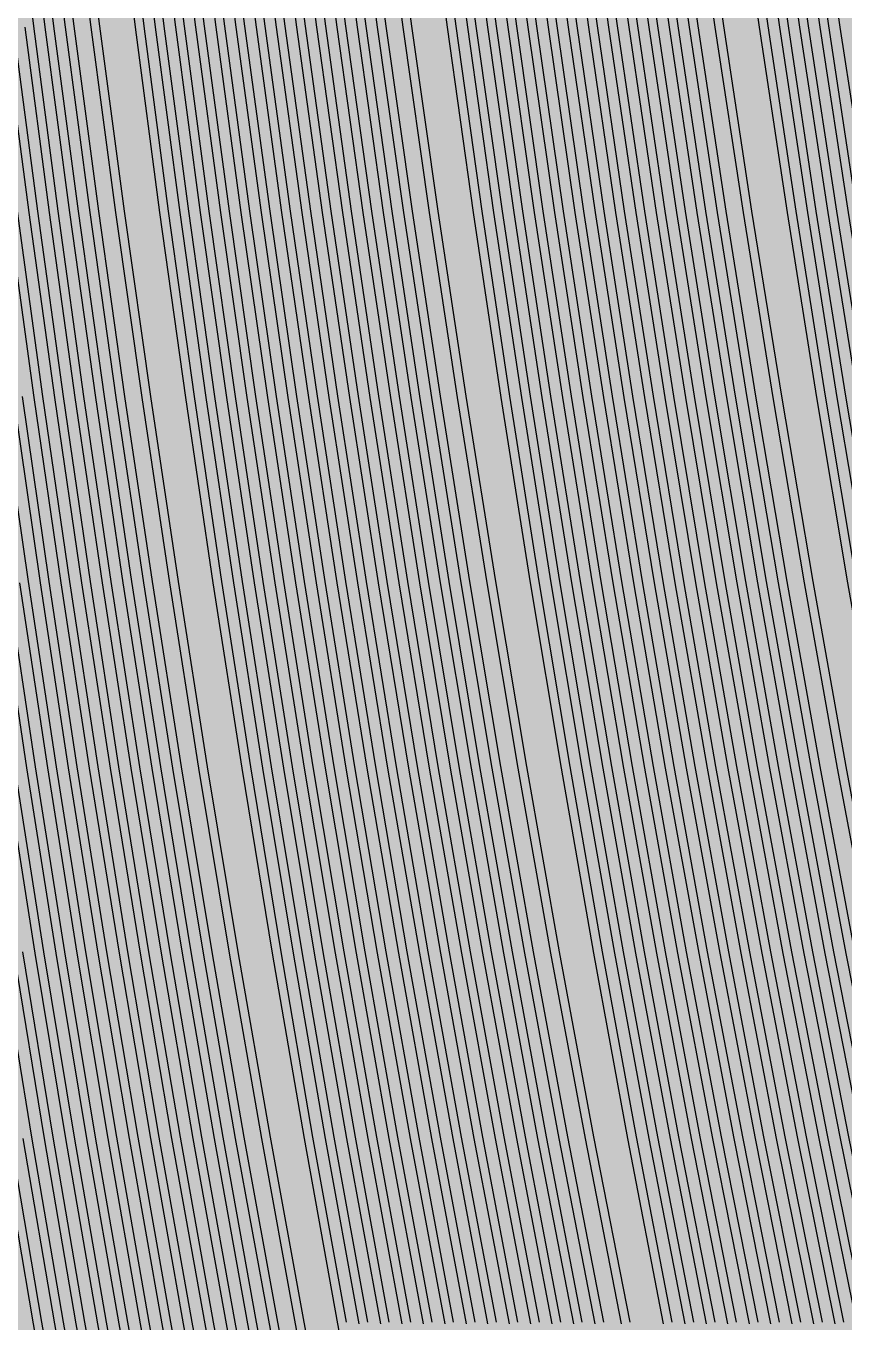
# Model space of a CAD drawing. Header units: metres. Extents: x -7231 to 10969, y -37556 to 1873.
# Drawn here: x 2713.6 to 2908.2, y -975.3 to -667.2 of the extents above; entities that cross this region are included whole.
import ezdxf

# ---------------------------------------------------------------- set-up
doc = ezdxf.new("R2010")
doc.units = ezdxf.units.M
doc.layers.add('Metal1', color=4, linetype='CONTINUOUS')
doc.layers.add('Polyimide', color=7, linetype='CONTINUOUS')

msp = doc.modelspace()

# ---------------------------------------------------------------- hatches: boundary and pattern name
at = {"layer": 'Polyimide'}
msp.add_hatch(color=7, dxfattribs=at).paths.add_polyline_path([(4065.69, -468), (4066.67, -501.99), (4068.51, -535.99), (4071.41, -569.99), (4075.54, -603.99), (4081.04, -637.99), (4088.01, -671.99), (4096.52, -705.98), (4106.62, -739.98), (4118.33, -773.98), (4131.63, -807.98), (4146.49, -841.98), (4162.87, -875.98), (4180.68, -909.97), (4199.83, -943.97), (4220.22, -977.97), (4241.73, -1011.97), (4264.21, -1045.97), (4287.52, -1079.96), (4311.51, -1113.96), (4336.01, -1147.96), (4360.86, -1181.96), (4385.88, -1215.96), (4410.89, -1249.96), (4435.74, -1283.95), (4460.24, -1317.95), (4484.23, -1351.95), (4507.54, -1385.95), (4530.02, -1419.95), (4551.53, -1453.94), (4571.92, -1487.94), (4591.07, -1521.94), (4608.88, -1555.94), (4625.26, -1589.94), (4640.12, -1623.94), (4653.42, -1657.93), (4665.13, -1691.93), (4675.23, -1725.93), (4683.74, -1759.93), (4690.71, -1793.93), (4696.21, -1827.93), (4700.34, -1861.92), (4703.24, -1895.92), (4705.08, -1929.92), (4706.06, -1963.92), (4706.44, -1997.92), (4706.5, -2031.91), (4706.5, -4793.02), (4709.95, -4838.39), (4720.22, -4882.71), (4737.08, -4924.98), (4760.13, -4964.2), (4788.85, -4999.49), (4822.58, -5030.03), (4860.53, -5055.12), (4901.85, -5074.18), (4901.85, -5074.18), (4970.68, -5105.23), (5034.7, -5145.26), (5092.76, -5193.54), (5143.8, -5249.19), (5186.89, -5311.2), (5221.24, -5378.44), (5246.23, -5449.69), (5261.41, -5523.66), (5266.5, -5599), (5261.41, -5674.34), (5246.23, -5748.31), (5221.24, -5819.56), (5186.89, -5886.8), (5143.8, -5948.81), (5092.76, -6004.46), (5034.7, -6052.74), (4970.68, -6092.77), (4901.85, -6123.82), (4860.53, -6142.88), (4822.58, -6167.97), (4788.85, -6198.51), (4760.13, -6233.8), (4737.08, -6273.02), (4720.22, -6315.29), (4709.95, -6359.61), (4706.5, -6404.98), (4706.5, -9221.52), (4709.95, -9266.88), (4720.22, -9311.21), (4737.08, -9353.47), (4760.13, -9392.7), (4788.85, -9427.98), (4822.58, -9458.52), (4860.53, -9483.61), (4901.85, -9502.67), (4970.68, -9533.72), (5034.7, -9573.75), (5092.76, -9622.03), (5143.8, -9677.68), (5186.89, -9739.69), (5221.24, -9806.94), (5246.23, -9878.19), (5261.41, -9952.16), (5266.5, -10027.49), (5261.41, -10102.83), (5246.23, -10176.8), (5221.24, -10248.05), (5186.89, -10315.3), (5143.8, -10377.31), (5092.76, -10432.96), (5034.7, -10481.24), (4970.68, -10521.27), (4901.85, -10552.32), (4860.53, -10571.38), (4822.58, -10596.46), (4788.85, -10627), (4760.13, -10662.29), (4737.08, -10701.52), (4720.22, -10743.78), (4709.95, -10788.1), (4706.5, -10833.47), (4706.5, -13650.01), (4709.95, -13695.38), (4720.22, -13739.7), (4737.08, -13781.96), (4760.13, -13821.19), (4788.85, -13856.48), (4822.58, -13887.02), (4860.53, -13912.11), (4901.85, -13931.17), (4970.68, -13962.22), (5034.7, -14002.25), (5092.76, -14050.53), (5143.8, -14106.18), (5186.89, -14168.19), (5221.24, -14235.43), (5246.23, -14306.68), (5261.41, -14380.65), (5266.5, -14455.99), (5261.41, -14531.33), (5246.23, -14605.29), (5221.24, -14676.55), (5186.89, -14743.79), (5143.8, -14805.8), (5092.76, -14861.45), (5034.7, -14909.73), (4970.68, -14949.76), (4901.85, -14980.81), (4860.53, -14999.87), (4822.58, -15024.96), (4788.85, -15055.5), (4760.13, -15090.79), (4737.08, -15130.01), (4720.22, -15172.27), (4709.95, -15216.6), (4706.5, -15261.97), (4706.5, -15455.99), (4720.95, -15750.04), (4764.14, -16041.26), (4835.68, -16326.84), (4934.86, -16604.04), (5060.74, -16870.18), (5212.09, -17122.7), (5387.47, -17359.17), (5585.18, -17577.31), (5803.32, -17775.02), (6039.79, -17950.4), (6292.31, -18101.75), (6558.45, -18227.63), (6835.65, -18326.81), (7121.23, -18398.34), (7412.45, -18441.54), (7706.5, -18455.99), (9969.01, -18455.99), (10047.42, -18459.84), (10125.08, -18471.36), (10201.23, -18490.44), (10275.15, -18516.89), (10346.12, -18550.45), (10413.46, -18590.81), (10476.52, -18637.58), (10534.69, -18690.3), (10587.41, -18748.47), (10634.18, -18811.53), (10674.54, -18878.87), (10708.11, -18949.84), (10734.56, -19023.76), (10753.63, -19099.92), (10765.15, -19177.58), (10769.01, -19255.99), (10769.01, -20895.8), (10730.24, -20951.41), (10694.6, -21009.08), (10662.21, -21068.63), (10633.17, -21129.89), (10607.55, -21192.66), (10585.45, -21256.74), (10566.93, -21321.96), (10552.05, -21388.09), (10540.84, -21454.95), (10533.35, -21522.33), (10529.6, -21590.02), (10529.6, -21657.81), (10533.35, -21725.5), (10540.84, -21792.87), (10552.05, -21859.73), (10566.93, -21925.87), (10585.45, -21991.08), (10607.55, -22055.17), (10633.17, -22117.94), (10662.21, -22179.19), (10694.6, -22238.74), (10730.24, -22296.41), (10769.01, -22352.03), (10769.01, -32454.24), (10728.74, -32510.49), (10691.72, -32568.92), (10658.05, -32629.35), (10627.85, -32691.58), (10601.2, -32755.42), (10578.21, -32820.67), (10558.93, -32887.1), (10543.44, -32954.52), (10531.77, -33022.71), (10523.97, -33091.44), (10520.07, -33160.51), (10520.07, -33229.69), (10523.97, -33298.75), (10531.77, -33367.49), (10543.44, -33435.67), (10558.93, -33503.09), (10578.21, -33569.53), (10601.2, -33634.77), (10627.85, -33698.61), (10658.05, -33760.85), (10691.72, -33821.28), (10728.74, -33879.71), (10769.01, -33935.96), (10769.01, -36556), (10765.15, -36634.41), (10753.63, -36712.07), (10734.56, -36788.23), (10708.11, -36862.15), (10674.54, -36933.12), (10634.18, -37000.46), (10587.41, -37063.51), (10534.69, -37121.69), (10476.52, -37174.41), (10413.46, -37221.18), (10346.12, -37261.54), (10275.15, -37295.1), (10201.23, -37321.55), (10125.08, -37340.63), (10047.42, -37352.15), (9969.01, -37356), (-6231.01, -37356), (-6309.42, -37352.15), (-6387.08, -37340.63), (-6463.23, -37321.55), (-6537.15, -37295.1), (-6608.12, -37261.54), (-6675.46, -37221.18), (-6738.52, -37174.41), (-6796.69, -37121.69), (-6849.41, -37063.51), (-6896.18, -37000.46), (-6936.54, -36933.12), (-6970.11, -36862.15), (-6996.56, -36788.23), (-7015.63, -36712.07), (-7027.15, -36634.41), (-7031.01, -36556), (-7031.01, -33936), (-6990.74, -33879.75), (-6953.7, -33821.31), (-6920.03, -33760.88), (-6889.82, -33698.64), (-6863.18, -33634.8), (-6840.18, -33569.55), (-6820.9, -33503.11), (-6805.4, -33435.69), (-6793.74, -33367.49), (-6785.94, -33298.75), (-6782.03, -33229.68), (-6782.03, -33160.5), (-6785.94, -33091.43), (-6793.74, -33022.69), (-6805.4, -32954.5), (-6820.9, -32887.07), (-6840.18, -32820.63), (-6863.18, -32755.39), (-6889.82, -32691.54), (-6920.03, -32629.3), (-6953.7, -32568.87), (-6990.74, -32510.43), (-7031.01, -32454.18), (-7031.01, -22364.83), (-6990.74, -22308.58), (-6953.7, -22250.14), (-6920.03, -22189.71), (-6889.82, -22127.47), (-6863.18, -22063.62), (-6840.18, -21998.38), (-6820.9, -21931.94), (-6805.4, -21864.51), (-6793.74, -21796.32), (-6785.94, -21727.58), (-6782.03, -21658.51), (-6782.03, -21589.33), (-6785.94, -21520.26), (-6793.74, -21451.52), (-6805.4, -21383.32), (-6820.9, -21315.9), (-6840.18, -21249.46), (-6863.18, -21184.21), (-6889.82, -21120.37), (-6920.03, -21058.13), (-6953.7, -20997.7), (-6990.74, -20939.26), (-7031.01, -20883.01), (-7031.01, -19255.99), (-7027.15, -19177.58), (-7015.63, -19099.92), (-6996.56, -19023.76), (-6970.11, -18949.84), (-6936.54, -18878.87), (-6896.18, -18811.53), (-6849.41, -18748.47), (-6796.69, -18690.3), (-6738.52, -18637.58), (-6675.46, -18590.81), (-6608.12, -18550.45), (-6537.15, -18516.89), (-6463.23, -18490.44), (-6387.08, -18471.36), (-6309.42, -18459.84), (-6231.01, -18455.99), (-3968.5, -18455.99), (-3674.45, -18441.54), (-3383.23, -18398.34), (-3097.65, -18326.81), (-2820.45, -18227.63), (-2554.31, -18101.75), (-2301.79, -17950.4), (-2065.32, -17775.02), (-1847.18, -17577.31), (-1649.47, -17359.17), (-1474.09, -17122.7), (-1322.74, -16870.18), (-1196.86, -16604.04), (-1097.68, -16326.84), (-1026.14, -16041.26), (-982.95, -15750.04), (-968.5, -15455.99), (-968.5, -15261.97), (-971.95, -15216.6), (-982.22, -15172.27), (-999.08, -15130.01), (-1022.13, -15090.79), (-1050.85, -15055.5), (-1084.58, -15024.96), (-1122.53, -14999.87), (-1163.85, -14980.81), (-1232.68, -14949.76), (-1296.7, -14909.73), (-1354.76, -14861.45), (-1405.8, -14805.8), (-1448.89, -14743.79), (-1483.24, -14676.55), (-1508.23, -14605.29), (-1523.41, -14531.33), (-1528.5, -14455.99), (-1523.41, -14380.65), (-1508.23, -14306.68), (-1483.24, -14235.43), (-1448.89, -14168.19), (-1405.8, -14106.18), (-1354.76, -14050.53), (-1296.7, -14002.25), (-1232.68, -13962.22), (-1163.85, -13931.17), (-1122.53, -13912.11), (-1084.58, -13887.02), (-1050.85, -13856.48), (-1022.13, -13821.19), (-999.08, -13781.96), (-982.22, -13739.7), (-971.95, -13695.38), (-968.5, -13650.01), (-968.5, -12309.64), (-971.95, -12264.27), (-982.22, -12219.94), (-999.08, -12177.68), (-1022.13, -12138.46), (-1050.85, -12103.17), (-1084.58, -12072.63), (-1122.53, -12047.54), (-1163.85, -12028.48), (-1232.68, -11997.43), (-1296.7, -11957.4), (-1354.76, -11909.12), (-1405.8, -11853.47), (-1448.89, -11791.46), (-1483.24, -11724.22), (-1508.23, -11652.96), (-1523.41, -11579), (-1528.5, -11503.66), (-1523.41, -11428.32), (-1508.23, -11354.35), (-1483.24, -11283.1), (-1448.89, -11215.86), (-1405.8, -11153.85), (-1354.76, -11098.2), (-1296.7, -11049.92), (-1232.68, -11009.89), (-1163.85, -10978.84), (-1122.53, -10959.78), (-1084.58, -10934.69), (-1050.85, -10904.15), (-1022.13, -10868.86), (-999.08, -10829.63), (-982.22, -10787.37), (-971.95, -10743.05), (-968.5, -10697.68), (-968.5, -9357.31), (-971.95, -9311.94), (-982.22, -9267.62), (-999.08, -9225.35), (-1022.13, -9186.13), (-1050.85, -9150.84), (-1084.58, -9120.3), (-1122.53, -9095.21), (-1163.85, -9076.15), (-1163.85, -9076.15), (-1232.68, -9045.1), (-1296.7, -9005.07), (-1354.76, -8956.79), (-1405.8, -8901.14), (-1448.89, -8839.13), (-1483.24, -8771.89), (-1508.23, -8700.64), (-1523.41, -8626.67), (-1528.5, -8551.33), (-1523.41, -8475.99), (-1508.23, -8402.02), (-1483.24, -8330.77), (-1448.89, -8263.53), (-1405.8, -8201.52), (-1354.76, -8145.87), (-1296.7, -8097.59), (-1232.68, -8057.56), (-1163.85, -8026.51), (-1163.85, -8026.51), (-1122.53, -8007.45), (-1084.58, -7982.36), (-1050.85, -7951.82), (-1022.13, -7916.53), (-999.08, -7877.31), (-982.22, -7835.04), (-971.95, -7790.72), (-968.5, -7745.35), (-968.5, -6404.98), (-971.95, -6359.61), (-982.22, -6315.29), (-999.08, -6273.02), (-1022.13, -6233.8), (-1050.85, -6198.51), (-1084.58, -6167.97), (-1122.53, -6142.88), (-1163.85, -6123.82), (-1163.85, -6123.82), (-1232.68, -6092.77), (-1296.7, -6052.74), (-1354.76, -6004.46), (-1405.8, -5948.81), (-1448.89, -5886.8), (-1483.24, -5819.56), (-1508.23, -5748.31), (-1523.41, -5674.34), (-1528.5, -5599), (-1523.41, -5523.66), (-1508.23, -5449.69), (-1483.24, -5378.44), (-1448.89, -5311.2), (-1405.8, -5249.19), (-1354.76, -5193.54), (-1296.7, -5145.26), (-1232.68, -5105.23), (-1163.85, -5074.18), (-1163.85, -5074.18), (-1122.53, -5055.12), (-1084.58, -5030.03), (-1050.85, -4999.49), (-1022.13, -4964.2), (-999.08, -4924.98), (-982.22, -4882.71), (-971.95, -4838.39), (-968.5, -4793.02), (-968.5, -2031.91), (-968.44, -1997.92), (-968.06, -1963.92), (-967.05, -1929.92), (-965.18, -1895.92), (-962.22, -1861.92), (-958.01, -1827.93), (-952.41, -1793.93), (-945.31, -1759.93), (-936.64, -1725.93), (-926.35, -1691.93), (-914.43, -1657.93), (-900.88, -1623.94), (-885.74, -1589.94), (-869.05, -1555.94), (-850.91, -1521.94), (-831.4, -1487.94), (-810.63, -1453.94), (-788.72, -1419.95), (-765.82, -1385.95), (-742.07, -1351.95), (-717.63, -1317.95), (-692.67, -1283.95), (-667.36, -1249.96), (-641.88, -1215.96), (-616.39, -1181.96), (-591.08, -1147.96), (-566.12, -1113.96), (-541.68, -1079.96), (-517.93, -1045.97), (-495.03, -1011.97), (-473.12, -977.97), (-452.35, -943.97), (-432.84, -909.97), (-414.7, -875.98), (-398.01, -841.98), (-382.87, -807.98), (-369.32, -773.98), (-357.4, -739.98), (-347.11, -705.98), (-338.44, -671.99), (-331.34, -637.99), (-325.74, -603.99), (-321.53, -569.99), (-318.57, -535.99), (-316.7, -501.99), (-315.69, -468), (-315.31, -434), (-315.25, -400), (-315.25, 401), (-315.25, 451), (-315.25, 1644), (-270.25, 1644), (-270.03, 1637.13), (-269.35, 1630.29), (-268.23, 1623.52), (-266.67, 1616.82), (-264.68, 1610.25), (-262.26, 1603.82), (-259.42, 1597.56), (-256.18, 1591.5), (-252.55, 1585.67), (-248.55, 1580.08), (-244.19, 1574.77), (-239.5, 1569.75), (-234.48, 1565.06), (-229.17, 1560.7), (-223.58, 1556.7), (-217.75, 1553.07), (-211.69, 1549.83), (-205.43, 1546.99), (-199, 1544.57), (-192.43, 1542.58), (-185.73, 1541.02), (-178.96, 1539.9), (-172.12, 1539.22), (-165.25, 1539), (-158.38, 1539.22), (-151.54, 1539.9), (-144.77, 1541.02), (-138.07, 1542.58), (-131.5, 1544.57), (-125.07, 1546.99), (-118.81, 1549.83), (-112.75, 1553.07), (-106.92, 1556.7), (-101.33, 1560.7), (-96.02, 1565.06), (-91, 1569.75), (-86.31, 1574.77), (-81.95, 1580.08), (-77.95, 1585.67), (-74.32, 1591.5), (-71.08, 1597.56), (-68.24, 1603.82), (-65.82, 1610.25), (-63.83, 1616.82), (-62.27, 1623.52), (-61.15, 1630.29), (-60.47, 1637.13), (-60.25, 1644), (1853, 1644), (1853, 1573), (3815.25, 1573), (3815.46, 1579.54), (3816.11, 1586.05), (3817.17, 1592.51), (3818.66, 1598.88), (3820.56, 1605.14), (3822.86, 1611.27), (3825.56, 1617.23), (3828.65, 1623), (3832.1, 1628.56), (3835.91, 1633.88), (3840.07, 1638.93), (3844.54, 1643.71), (3849.32, 1648.18), (3854.37, 1652.34), (3859.69, 1656.15), (3865.25, 1659.6), (3871.02, 1662.69), (3876.98, 1665.39), (3883.11, 1667.69), (3889.37, 1669.59), (3895.74, 1671.08), (3902.2, 1672.14), (3908.71, 1672.79), (3915.25, 1673), (3921.79, 1672.79), (3928.3, 1672.14), (3934.76, 1671.08), (3941.13, 1669.59), (3947.39, 1667.69), (3953.52, 1665.39), (3959.48, 1662.69), (3965.25, 1659.6), (3970.81, 1656.15), (3976.13, 1652.34), (3981.18, 1648.18), (3985.96, 1643.71), (3990.43, 1638.93), (3994.59, 1633.88), (3998.4, 1628.56), (4001.85, 1623), (4004.94, 1617.23), (4007.64, 1611.27), (4009.94, 1605.14), (4011.84, 1598.88), (4013.33, 1592.51), (4014.39, 1586.05), (4015.04, 1579.54), (4015.25, 1573), (4065.25, 1573), (4065.25, 451), (4065.25, 401), (4065.25, -400), (4065.31, -434), (4065.69, -468)])

# ---------------------------------------------------------------- linework, layer by layer
at = {"layer": 'Metal1'}
for points in [[(2808.22, -975.64), (2800.07, -931.62), (2792.29, -887.59), (2784.88, -843.56), (2777.84, -799.54), (2771.16, -755.51), (2764.84, -711.48), (2758.88, -667.45), (2753.28, -623.43), (2748.02, -579.4), (2743.12, -535.37), (2738.56, -491.35), (2734.35, -447.32), (2730.49, -403.29), (2726.96, -359.27), (2723.78, -315.24), (2720.93, -271.21), (2718.42, -227.19), (2716.25, -183.16), (2714.42, -139.13), (2712.92, -95.11)], [(2714.92, -95.05), (2716.42, -139.06), (2718.25, -183.07), (2720.42, -227.08), (2722.93, -271.09), (2725.77, -315.1), (2728.95, -359.11), (2732.48, -403.13), (2736.34, -447.14), (2740.55, -491.15), (2745.11, -535.16), (2750.01, -579.17), (2755.26, -623.18), (2760.86, -667.19), (2766.82, -711.2), (2773.14, -755.22), (2779.82, -799.23), (2786.86, -843.24), (2794.26, -887.25), (2802.04, -931.26), (2810.19, -975.27)], [(2813.33, -975.64), (2805.12, -931.62), (2797.3, -887.59), (2789.84, -843.56), (2782.76, -799.54), (2776.04, -755.51), (2769.68, -711.48), (2763.68, -667.45), (2758.04, -623.43), (2752.75, -579.4), (2747.82, -535.37), (2743.24, -491.35), (2739, -447.32), (2735.11, -403.29), (2731.56, -359.27), (2728.36, -315.24), (2725.5, -271.21), (2722.97, -227.19), (2720.79, -183.16), (2718.94, -139.13), (2717.43, -95.11)], [(2719.43, -95.05), (2720.94, -139.06), (2722.79, -183.07), (2724.97, -227.08), (2727.49, -271.09), (2730.35, -315.1), (2733.56, -359.11), (2737.1, -403.13), (2740.99, -447.14), (2745.23, -491.15), (2749.81, -535.16), (2754.74, -579.17), (2760.02, -623.18), (2765.66, -667.19), (2771.66, -711.2), (2778.01, -755.22), (2784.73, -799.23), (2791.81, -843.24), (2799.27, -887.25), (2807.09, -931.26), (2815.29, -975.27)], [(2818.43, -975.65), (2810.17, -931.62), (2802.3, -887.59), (2794.8, -843.56), (2787.67, -799.54), (2780.91, -755.51), (2774.51, -711.48), (2768.48, -667.46), (2762.8, -623.43), (2757.49, -579.4), (2752.52, -535.37), (2747.91, -491.35), (2743.65, -447.32), (2739.73, -403.29), (2736.17, -359.27), (2732.94, -315.24), (2730.06, -271.21), (2727.52, -227.19), (2725.33, -183.16), (2723.47, -139.13), (2721.95, -95.11)], [(2723.95, -95.05), (2725.47, -139.06), (2727.32, -183.07), (2729.52, -227.08), (2732.06, -271.09), (2734.94, -315.1), (2738.16, -359.11), (2741.73, -403.12), (2745.64, -447.14), (2749.9, -491.15), (2754.51, -535.16), (2759.47, -579.17), (2764.79, -623.18), (2770.46, -667.19), (2776.49, -711.2), (2782.89, -755.21), (2789.65, -799.23), (2796.77, -843.24), (2804.27, -887.25), (2812.14, -931.26), (2820.39, -975.27)], [(2823.53, -975.65), (2815.23, -931.62), (2807.3, -887.59), (2799.76, -843.57), (2792.59, -799.54), (2785.78, -755.51), (2779.35, -711.48), (2773.28, -667.46), (2767.57, -623.43), (2762.22, -579.4), (2757.22, -535.38), (2752.58, -491.35), (2748.3, -447.32), (2744.36, -403.29), (2740.77, -359.27), (2737.53, -315.24), (2734.63, -271.21), (2732.07, -227.19), (2729.86, -183.16), (2727.99, -139.13), (2726.47, -95.11)], [(2728.47, -95.05), (2729.99, -139.06), (2731.86, -183.07), (2734.07, -227.08), (2736.62, -271.09), (2739.52, -315.1), (2742.76, -359.11), (2746.35, -403.12), (2750.29, -447.14), (2754.57, -491.15), (2759.21, -535.16), (2764.2, -579.17), (2769.55, -623.18), (2775.26, -667.19), (2781.33, -711.2), (2787.76, -755.21), (2794.56, -799.22), (2801.73, -843.24), (2809.27, -887.25), (2817.19, -931.26), (2825.49, -975.27)], [(2828.63, -975.65), (2820.28, -931.62), (2812.31, -887.59), (2804.72, -843.57), (2797.5, -799.54), (2790.66, -755.51), (2784.18, -711.48), (2778.08, -667.46), (2772.33, -623.43), (2766.95, -579.4), (2761.93, -535.38), (2757.26, -491.35), (2752.94, -447.32), (2748.98, -403.3), (2745.37, -359.27), (2742.11, -315.24), (2739.19, -271.21), (2736.62, -227.19), (2734.4, -183.16), (2732.52, -139.13), (2730.98, -95.11)], [(2732.98, -95.05), (2734.52, -139.06), (2736.4, -183.07), (2738.62, -227.08), (2741.19, -271.09), (2744.1, -315.1), (2747.36, -359.11), (2750.97, -403.12), (2754.93, -447.14), (2759.25, -491.15), (2763.91, -535.16), (2768.94, -579.17), (2774.32, -623.18), (2780.06, -667.19), (2786.16, -711.2), (2792.63, -755.21), (2799.48, -799.22), (2806.69, -843.23), (2814.28, -887.25), (2822.24, -931.26), (2830.59, -975.27)], [(2833.73, -975.65), (2825.33, -931.62), (2817.31, -887.59), (2809.67, -843.57), (2802.42, -799.54), (2795.53, -755.51), (2789.02, -711.49), (2782.87, -667.46), (2777.1, -623.43), (2771.68, -579.4), (2766.63, -535.38), (2761.93, -491.35), (2757.59, -447.32), (2753.61, -403.3), (2749.97, -359.27), (2746.69, -315.24), (2743.76, -271.21), (2741.17, -227.19), (2738.94, -183.16), (2737.05, -139.13), (2735.5, -95.11)], [(2737.5, -95.05), (2739.04, -139.06), (2740.94, -183.07), (2743.17, -227.08), (2745.76, -271.09), (2748.69, -315.1), (2751.97, -359.11), (2755.6, -403.12), (2759.58, -447.13), (2763.92, -491.15), (2768.61, -535.16), (2773.67, -579.17), (2779.08, -623.18), (2784.86, -667.19), (2791, -711.2), (2797.51, -755.21), (2804.39, -799.22), (2811.65, -843.23), (2819.28, -887.24), (2827.29, -931.25), (2835.7, -975.27)], [(2838.83, -975.65), (2830.38, -931.62), (2822.31, -887.6), (2814.63, -843.57), (2807.33, -799.54), (2800.4, -755.51), (2793.85, -711.49), (2787.67, -667.46), (2781.86, -623.43), (2776.41, -579.4), (2771.33, -535.38), (2766.6, -491.35), (2762.24, -447.32), (2758.23, -403.3), (2754.58, -359.27), (2751.27, -315.24), (2748.32, -271.22), (2745.73, -227.19), (2743.47, -183.16), (2741.57, -139.13), (2740.02, -95.11)], [(2742.01, -95.04), (2743.57, -139.06), (2745.47, -183.07), (2747.72, -227.08), (2750.32, -271.09), (2753.27, -315.1), (2756.57, -359.11), (2760.22, -403.12), (2764.23, -447.13), (2768.59, -491.15), (2773.32, -535.16), (2778.4, -579.17), (2783.84, -623.18), (2789.65, -667.19), (2795.83, -711.2), (2802.38, -755.21), (2809.3, -799.22), (2816.6, -843.23), (2824.28, -887.24), (2832.35, -931.25), (2840.8, -975.26)], [(2843.94, -975.65), (2835.43, -931.62), (2827.32, -887.6), (2819.59, -843.57), (2812.25, -799.54), (2805.28, -755.51), (2798.69, -711.49), (2792.47, -667.46), (2786.62, -623.43), (2781.15, -579.41), (2776.03, -535.38), (2771.28, -491.35), (2766.89, -447.32), (2762.85, -403.3), (2759.18, -359.27), (2755.86, -315.24), (2752.89, -271.22), (2750.28, -227.19), (2748.01, -183.16), (2746.1, -139.13), (2744.53, -95.11)], [(2746.53, -95.04), (2748.1, -139.06), (2750.01, -183.07), (2752.27, -227.08), (2754.89, -271.09), (2757.85, -315.1), (2761.17, -359.11), (2764.85, -403.12), (2768.88, -447.13), (2773.27, -491.14), (2778.02, -535.16), (2783.13, -579.17), (2788.61, -623.18), (2794.45, -667.19), (2800.67, -711.2), (2807.26, -755.21), (2814.22, -799.22), (2821.56, -843.23), (2829.29, -887.24), (2837.4, -931.25), (2845.9, -975.26)], [(2849.04, -975.65), (2840.48, -931.62), (2832.32, -887.6), (2824.55, -843.57), (2817.16, -799.54), (2810.15, -755.52), (2803.52, -711.49), (2797.27, -667.46), (2791.39, -623.43), (2785.88, -579.41), (2780.73, -535.38), (2775.95, -491.35), (2771.54, -447.32), (2767.48, -403.3), (2763.78, -359.27), (2760.44, -315.24), (2757.46, -271.22), (2754.83, -227.19), (2752.55, -183.16), (2750.62, -139.14), (2749.05, -95.11)], [(2751.05, -95.04), (2752.62, -139.06), (2754.55, -183.07), (2756.82, -227.08), (2759.45, -271.09), (2762.44, -315.1), (2765.78, -359.11), (2769.47, -403.12), (2773.53, -447.13), (2777.94, -491.14), (2782.72, -535.15), (2787.86, -579.17), (2793.37, -623.18), (2799.25, -667.19), (2805.5, -711.2), (2812.13, -755.21), (2819.13, -799.22), (2826.52, -843.23), (2834.29, -887.24), (2842.45, -931.25), (2851, -975.26)], [(2855.28, -975.65), (2846.7, -931.63), (2838.52, -887.6), (2830.73, -843.57), (2823.33, -799.54), (2816.3, -755.52), (2809.66, -711.49), (2803.39, -667.46), (2797.49, -623.43), (2791.97, -579.41), (2786.81, -535.38), (2782.02, -491.35), (2777.59, -447.32), (2773.53, -403.3), (2769.82, -359.27), (2766.47, -315.24), (2763.48, -271.22), (2760.85, -227.19), (2758.56, -183.16), (2756.63, -139.14), (2755.05, -95.11)], [(2757.05, -95.04), (2758.63, -139.06), (2760.56, -183.07), (2762.84, -227.08), (2765.48, -271.09), (2768.47, -315.1), (2771.82, -359.11), (2775.52, -403.12), (2779.59, -447.13), (2784.01, -491.14), (2788.8, -535.15), (2793.96, -579.17), (2799.48, -623.18), (2805.37, -667.19), (2811.64, -711.2), (2818.28, -755.21), (2825.3, -799.22), (2832.7, -843.23), (2840.49, -887.24), (2848.67, -931.25), (2857.24, -975.26)], [(2865.31, -975.65), (2856.82, -931.62), (2848.72, -887.6), (2841, -843.57), (2833.66, -799.54), (2826.7, -755.51), (2820.12, -711.49), (2813.91, -667.46), (2808.07, -623.43), (2802.6, -579.41), (2797.49, -535.38), (2792.74, -491.35), (2788.36, -447.32), (2784.33, -403.3), (2780.66, -359.27), (2777.34, -315.24), (2774.38, -271.22), (2771.77, -227.19), (2769.5, -183.16), (2767.59, -139.13), (2766.03, -95.11)], [(2768.03, -95.04), (2769.59, -139.06), (2771.5, -183.07), (2773.76, -227.08), (2776.37, -271.09), (2779.34, -315.1), (2782.65, -359.11), (2786.32, -403.12), (2790.35, -447.13), (2794.73, -491.14), (2799.48, -535.16), (2804.58, -579.17), (2810.06, -623.18), (2815.89, -667.19), (2822.1, -711.2), (2828.68, -755.21), (2835.64, -799.22), (2842.97, -843.23), (2850.69, -887.24), (2858.79, -931.25), (2867.28, -975.26)], [(2870.42, -975.65), (2861.87, -931.62), (2853.72, -887.6), (2845.96, -843.57), (2838.58, -799.54), (2831.58, -755.51), (2824.96, -711.49), (2818.71, -667.46), (2812.84, -623.43), (2807.33, -579.41), (2802.19, -535.38), (2797.42, -491.35), (2793.01, -447.32), (2788.95, -403.3), (2785.26, -359.27), (2781.92, -315.24), (2778.94, -271.22), (2776.32, -227.19), (2774.04, -183.16), (2772.12, -139.14), (2770.54, -95.11)], [(2772.54, -95.04), (2774.12, -139.06), (2776.04, -183.07), (2778.31, -227.08), (2780.94, -271.09), (2783.92, -315.1), (2787.25, -359.11), (2790.95, -403.12), (2795, -447.13), (2799.41, -491.14), (2804.18, -535.15), (2809.32, -579.17), (2814.82, -623.18), (2820.69, -667.19), (2826.94, -711.2), (2833.55, -755.21), (2840.55, -799.22), (2847.93, -843.23), (2855.69, -887.24), (2863.84, -931.25), (2872.38, -975.26)], [(2875.52, -975.65), (2866.92, -931.63), (2858.72, -887.6), (2850.92, -843.57), (2843.49, -799.54), (2836.45, -755.52), (2829.79, -711.49), (2823.51, -667.46), (2817.6, -623.43), (2812.06, -579.41), (2806.89, -535.38), (2802.09, -491.35), (2797.65, -447.32), (2793.58, -403.3), (2789.86, -359.27), (2786.51, -315.24), (2783.51, -271.22), (2780.87, -227.19), (2778.58, -183.16), (2776.64, -139.14), (2775.06, -95.11)], [(2777.06, -95.04), (2778.64, -139.06), (2780.58, -183.07), (2782.86, -227.08), (2785.5, -271.09), (2788.5, -315.1), (2791.86, -359.11), (2795.57, -403.12), (2799.64, -447.13), (2804.08, -491.14), (2808.88, -535.15), (2814.05, -579.17), (2819.58, -623.18), (2825.49, -667.19), (2831.77, -711.2), (2838.43, -755.21), (2845.47, -799.22), (2852.89, -843.23), (2860.69, -887.24), (2868.89, -931.25), (2877.48, -975.26)], [(2880.62, -975.65), (2871.98, -931.63), (2863.73, -887.6), (2855.87, -843.57), (2848.41, -799.54), (2841.33, -755.52), (2834.63, -711.49), (2828.31, -667.46), (2822.36, -623.43), (2816.79, -579.41), (2811.6, -535.38), (2806.77, -491.35), (2802.3, -447.33), (2798.2, -403.3), (2794.47, -359.27), (2791.09, -315.24), (2788.07, -271.22), (2785.42, -227.19), (2783.11, -183.16), (2781.17, -139.14), (2779.58, -95.11)], [(2781.58, -95.04), (2783.17, -139.06), (2785.11, -183.07), (2787.41, -227.08), (2790.07, -271.09), (2793.09, -315.1), (2796.46, -359.11), (2800.19, -403.12), (2804.29, -447.13), (2808.75, -491.14), (2813.58, -535.15), (2818.78, -579.16), (2824.35, -623.18), (2830.29, -667.19), (2836.61, -711.2), (2843.3, -755.21), (2850.38, -799.22), (2857.84, -843.23), (2865.7, -887.24), (2873.94, -931.25), (2882.58, -975.26)], [(2885.72, -975.66), (2877.03, -931.63), (2868.73, -887.6), (2860.83, -843.57), (2853.32, -799.55), (2846.2, -755.52), (2839.46, -711.49), (2833.11, -667.46), (2827.13, -623.44), (2821.53, -579.41), (2816.3, -535.38), (2811.44, -491.35), (2806.95, -447.33), (2802.83, -403.3), (2799.07, -359.27), (2795.67, -315.24), (2792.64, -271.22), (2789.97, -227.19), (2787.65, -183.16), (2785.69, -139.14), (2784.09, -95.11)], [(2786.09, -95.04), (2787.69, -139.05), (2789.65, -183.07), (2791.96, -227.08), (2794.64, -271.09), (2797.67, -315.1), (2801.06, -359.11), (2804.82, -403.12), (2808.94, -447.13), (2813.43, -491.14), (2818.28, -535.15), (2823.51, -579.16), (2829.11, -623.17), (2835.09, -667.19), (2841.44, -711.2), (2848.18, -755.21), (2855.3, -799.22), (2862.8, -843.23), (2870.7, -887.24), (2878.99, -931.25), (2887.68, -975.26)], [(2890.82, -975.66), (2882.08, -931.63), (2873.74, -887.6), (2865.79, -843.57), (2858.24, -799.55), (2851.07, -755.52), (2844.3, -711.49), (2837.9, -667.46), (2831.89, -623.44), (2826.26, -579.41), (2821, -535.38), (2816.11, -491.35), (2811.6, -447.33), (2807.45, -403.3), (2803.67, -359.27), (2800.26, -315.24), (2797.21, -271.22), (2794.52, -227.19), (2792.19, -183.16), (2790.22, -139.14), (2788.61, -95.11)], [(2790.61, -95.04), (2792.22, -139.05), (2794.19, -183.07), (2796.51, -227.08), (2799.2, -271.09), (2802.25, -315.1), (2805.66, -359.11), (2809.44, -403.12), (2813.59, -447.13), (2818.1, -491.14), (2822.99, -535.15), (2828.24, -579.16), (2833.88, -623.17), (2839.89, -667.18), (2846.28, -711.2), (2853.05, -755.21), (2860.21, -799.22), (2867.76, -843.23), (2875.7, -887.24), (2884.04, -931.25), (2892.78, -975.26)], [(2895.92, -975.66), (2887.13, -931.63), (2878.74, -887.6), (2870.75, -843.57), (2863.15, -799.55), (2855.95, -755.52), (2849.13, -711.49), (2842.7, -667.46), (2836.66, -623.44), (2830.99, -579.41), (2825.7, -535.38), (2820.79, -491.35), (2816.25, -447.33), (2812.08, -403.3), (2808.27, -359.27), (2804.84, -315.25), (2801.77, -271.22), (2799.07, -227.19), (2796.72, -183.16), (2794.75, -139.14), (2793.13, -95.11)], [(2795.13, -95.04), (2796.74, -139.05), (2798.72, -183.07), (2801.06, -227.08), (2803.77, -271.09), (2806.83, -315.1), (2810.27, -359.11), (2814.07, -403.12), (2818.24, -447.13), (2822.78, -491.14), (2827.69, -535.15), (2832.97, -579.16), (2838.64, -623.17), (2844.68, -667.18), (2851.11, -711.19), (2857.92, -755.2), (2865.12, -799.22), (2872.72, -843.23), (2880.71, -887.24), (2889.09, -931.25), (2897.88, -975.26)], [(2901.03, -975.66), (2892.18, -931.63), (2883.74, -887.6), (2875.71, -843.58), (2868.07, -799.55), (2860.82, -755.52), (2853.97, -711.49), (2847.5, -667.47), (2841.42, -623.44), (2835.72, -579.41), (2830.4, -535.38), (2825.46, -491.36), (2820.89, -447.33), (2816.7, -403.3), (2812.88, -359.27), (2809.42, -315.25), (2806.34, -271.22), (2803.62, -227.19), (2801.26, -183.16), (2799.27, -139.14), (2797.64, -95.11)], [(2799.64, -95.04), (2801.27, -139.05), (2803.26, -183.07), (2805.61, -227.08), (2808.33, -271.09), (2811.42, -315.1), (2814.87, -359.11), (2818.69, -403.12), (2822.88, -447.13), (2827.45, -491.14), (2832.39, -535.15), (2837.71, -579.16), (2843.4, -623.17), (2849.48, -667.18), (2855.95, -711.19), (2862.8, -755.2), (2870.04, -799.21), (2877.68, -843.22), (2885.71, -887.24), (2894.14, -931.25), (2902.98, -975.26)], [(2906.13, -975.66), (2897.23, -931.63), (2888.75, -887.6), (2880.66, -843.58), (2872.98, -799.55), (2865.7, -755.52), (2858.8, -711.49), (2852.3, -667.47), (2846.19, -623.44), (2840.45, -579.41), (2835.1, -535.38), (2830.13, -491.36), (2825.54, -447.33), (2821.32, -403.3), (2817.48, -359.27), (2814.01, -315.25), (2810.9, -271.22), (2808.17, -227.19), (2805.8, -183.16), (2803.8, -139.14), (2802.16, -95.11)], [(2804.16, -95.04), (2805.79, -139.05), (2807.8, -183.06), (2810.16, -227.08), (2812.9, -271.09), (2816, -315.1), (2819.47, -359.11), (2823.32, -403.12), (2827.53, -447.13), (2832.12, -491.14), (2837.09, -535.15), (2842.44, -579.16), (2848.17, -623.17), (2854.28, -667.18), (2860.78, -711.19), (2867.67, -755.2), (2874.95, -799.21), (2882.63, -843.22), (2890.71, -887.23), (2899.2, -931.24), (2908.09, -975.25)], [(2911.23, -975.66), (2902.28, -931.63), (2893.75, -887.61), (2885.62, -843.58), (2877.9, -799.55), (2870.57, -755.52), (2863.64, -711.49), (2857.1, -667.47), (2850.95, -623.44), (2845.19, -579.41), (2839.81, -535.38), (2834.81, -491.36), (2830.19, -447.33), (2825.95, -403.3), (2822.08, -359.27), (2818.59, -315.25), (2815.47, -271.22), (2812.72, -227.19), (2810.34, -183.16), (2808.32, -139.14), (2806.68, -95.11)], [(2808.67, -95.04), (2810.32, -139.05), (2812.33, -183.06), (2814.71, -227.08), (2817.46, -271.09), (2820.58, -315.1), (2824.07, -359.11), (2827.94, -403.12), (2832.18, -447.13), (2836.8, -491.14), (2841.79, -535.15), (2847.17, -579.16), (2852.93, -623.17), (2859.08, -667.18), (2865.62, -711.19), (2872.54, -755.2), (2879.87, -799.21), (2887.59, -843.22), (2895.72, -887.23), (2904.25, -931.24), (2913.19, -975.25)], [(2916.33, -975.66), (2907.34, -931.63), (2898.75, -887.61), (2890.58, -843.58), (2882.81, -799.55), (2875.44, -755.52), (2868.47, -711.5), (2861.9, -667.47), (2855.71, -623.44), (2849.92, -579.41), (2844.51, -535.38), (2839.48, -491.36), (2834.84, -447.33), (2830.57, -403.3), (2826.68, -359.27), (2823.17, -315.25), (2820.03, -271.22), (2817.27, -227.19), (2814.87, -183.16), (2812.85, -139.14), (2811.19, -95.11)], [(2813.19, -95.04), (2814.85, -139.05), (2816.87, -183.06), (2819.26, -227.07), (2822.03, -271.09), (2825.17, -315.1), (2828.68, -359.11), (2832.56, -403.12), (2836.83, -447.13), (2841.47, -491.14), (2846.49, -535.15), (2851.9, -579.16), (2857.7, -623.17), (2863.88, -667.18), (2870.45, -711.19), (2877.42, -755.2), (2884.78, -799.21), (2892.55, -843.22), (2900.72, -887.23), (2909.3, -931.24), (2918.29, -975.25)], [(2921.43, -975.66), (2912.39, -931.64), (2903.76, -887.61), (2895.54, -843.58), (2887.73, -799.55), (2880.32, -755.52), (2873.31, -711.5), (2866.7, -667.47), (2860.48, -623.44), (2854.65, -579.41), (2849.21, -535.39), (2844.16, -491.36), (2839.49, -447.33), (2835.2, -403.3), (2831.29, -359.27), (2827.75, -315.25), (2824.6, -271.22), (2821.82, -227.19), (2819.41, -183.16), (2817.37, -139.14), (2815.71, -95.11)], [(2817.71, -95.04), (2819.37, -139.05), (2821.41, -183.06), (2823.81, -227.07), (2826.59, -271.09), (2829.75, -315.1), (2833.28, -359.11), (2837.19, -403.12), (2841.48, -447.13), (2846.14, -491.14), (2851.2, -535.15), (2856.63, -579.16), (2862.46, -623.17), (2868.68, -667.18), (2875.29, -711.19), (2882.29, -755.2), (2889.7, -799.21), (2897.51, -843.22), (2905.72, -887.23), (2914.35, -931.24), (2923.39, -975.25)], [(2926.53, -975.66), (2917.44, -931.64), (2908.76, -887.61), (2900.5, -843.58), (2892.64, -799.55), (2885.19, -755.52), (2878.14, -711.5), (2871.5, -667.47), (2865.24, -623.44), (2859.38, -579.41), (2853.91, -535.39), (2848.83, -491.36), (2844.13, -447.33), (2839.82, -403.3), (2835.89, -359.28), (2832.34, -315.25), (2829.16, -271.22), (2826.37, -227.19), (2823.95, -183.17), (2821.9, -139.14), (2820.22, -95.11)], [(2822.22, -95.04), (2823.9, -139.05), (2825.94, -183.06), (2828.36, -227.07), (2831.16, -271.08), (2834.33, -315.1), (2837.88, -359.11), (2841.81, -403.12), (2846.12, -447.13), (2850.82, -491.14), (2855.9, -535.15), (2861.37, -579.16), (2867.22, -623.17), (2873.47, -667.18), (2880.12, -711.19), (2887.17, -755.2), (2894.61, -799.21), (2902.46, -843.22), (2910.73, -887.23), (2919.4, -931.24), (2928.49, -975.25)], [(2932.77, -975.66), (2923.66, -931.64), (2914.96, -887.61), (2906.68, -843.58), (2898.81, -799.55), (2891.34, -755.52), (2884.28, -711.5), (2877.61, -667.47), (2871.35, -623.44), (2865.47, -579.41), (2859.99, -535.39), (2854.9, -491.36), (2850.19, -447.33), (2845.87, -403.3), (2841.93, -359.28), (2838.37, -315.25), (2835.19, -271.22), (2832.39, -227.19), (2829.96, -183.17), (2827.91, -139.14), (2826.23, -95.11)], [(2828.23, -95.04), (2829.91, -139.05), (2831.96, -183.06), (2834.38, -227.07), (2837.19, -271.08), (2840.37, -315.1), (2843.92, -359.11), (2847.86, -403.12), (2852.18, -447.13), (2856.89, -491.14), (2861.98, -535.15), (2867.46, -579.16), (2873.33, -623.17), (2879.59, -667.18), (2886.25, -711.19), (2893.31, -755.2), (2900.78, -799.21), (2908.65, -843.22), (2916.93, -887.23), (2925.62, -931.24), (2934.73, -975.25), (2944.26, -1019.26)], [(2942.81, -975.66), (2933.78, -931.63), (2925.16, -887.61), (2916.95, -843.58), (2909.14, -799.55), (2901.74, -755.52), (2894.74, -711.5), (2888.14, -667.47), (2881.92, -623.44), (2876.1, -579.41), (2870.67, -535.38), (2865.62, -491.36), (2860.96, -447.33), (2856.67, -403.3), (2852.77, -359.27), (2849.24, -315.25), (2846.09, -271.22), (2843.31, -227.19), (2840.9, -183.16), (2838.87, -139.14), (2837.21, -95.11)], [(2839.2, -95.04), (2840.87, -139.05), (2842.9, -183.06), (2845.3, -227.07), (2848.08, -271.09), (2851.23, -315.1), (2854.76, -359.11), (2858.66, -403.12), (2862.95, -447.13), (2867.61, -491.14), (2872.66, -535.15), (2878.09, -579.16), (2883.91, -623.17), (2890.12, -667.18), (2896.72, -711.19), (2903.72, -755.2), (2911.11, -799.21), (2918.92, -843.22), (2927.12, -887.23), (2935.74, -931.24), (2944.77, -975.25)], [(2947.91, -975.66), (2938.83, -931.64), (2930.16, -887.61), (2921.91, -843.58), (2914.06, -799.55), (2906.62, -755.52), (2899.58, -711.5), (2892.94, -667.47), (2886.69, -623.44), (2880.84, -579.41), (2875.37, -535.39), (2870.3, -491.36), (2865.6, -447.33), (2861.3, -403.3), (2857.37, -359.28), (2853.82, -315.25), (2850.65, -271.22), (2847.86, -227.19), (2845.44, -183.17), (2843.39, -139.14), (2841.72, -95.11)], [(2843.72, -95.04), (2845.39, -139.05), (2847.44, -183.06), (2849.85, -227.07), (2852.65, -271.08), (2855.82, -315.1), (2859.36, -359.11), (2863.29, -403.12), (2867.59, -447.13), (2872.28, -491.14), (2877.36, -535.15), (2882.82, -579.16), (2888.67, -623.17), (2894.91, -667.18), (2901.55, -711.19), (2908.59, -755.2), (2916.03, -799.21), (2923.87, -843.22), (2932.13, -887.23), (2940.79, -931.24), (2949.87, -975.25)], [(2953.01, -975.66), (2943.88, -931.64), (2935.17, -887.61), (2926.86, -843.58), (2918.97, -799.55), (2911.49, -755.53), (2904.41, -711.5), (2897.73, -667.47), (2891.45, -623.44), (2885.57, -579.41), (2880.07, -535.39), (2874.97, -491.36), (2870.25, -447.33), (2865.92, -403.3), (2861.97, -359.28), (2858.4, -315.25), (2855.22, -271.22), (2852.41, -227.19), (2849.98, -183.17), (2847.92, -139.14), (2846.24, -95.11)], [(2848.24, -95.04), (2849.92, -139.05), (2851.97, -183.06), (2854.4, -227.07), (2857.21, -271.08), (2860.4, -315.1), (2863.96, -359.11), (2867.91, -403.12), (2872.24, -447.13), (2876.96, -491.14), (2882.06, -535.15), (2887.55, -579.16), (2893.43, -623.17), (2899.71, -667.18), (2906.39, -711.19), (2913.46, -755.2), (2920.94, -799.21), (2928.83, -843.22), (2937.13, -887.23), (2945.84, -931.24), (2954.97, -975.25), (2964.52, -1019.26)], [(2958.12, -975.67), (2948.93, -931.64), (2940.17, -887.61), (2931.82, -843.58), (2923.89, -799.55), (2916.37, -755.53), (2909.25, -711.5), (2902.53, -667.47), (2896.22, -623.44), (2890.3, -579.41), (2884.78, -535.39), (2879.64, -491.36), (2874.9, -447.33), (2870.54, -403.3), (2866.57, -359.28), (2862.99, -315.25), (2859.78, -271.22), (2856.96, -227.19), (2854.51, -183.17), (2852.44, -139.14), (2850.75, -95.11)], [(2852.75, -95.04), (2854.44, -139.05), (2856.51, -183.06), (2858.95, -227.07), (2861.78, -271.08), (2864.98, -315.09), (2868.57, -359.11), (2872.54, -403.12), (2876.89, -447.13), (2881.63, -491.14), (2886.76, -535.15), (2892.28, -579.16), (2898.2, -623.17), (2904.51, -667.18), (2911.22, -711.19), (2918.34, -755.2), (2925.86, -799.21), (2933.79, -843.22), (2942.13, -887.23), (2950.89, -931.24), (2960.07, -975.25), (2969.68, -1019.26)], [(2963.22, -975.67), (2953.98, -931.64), (2945.17, -887.61), (2936.78, -843.58), (2928.8, -799.55), (2921.24, -755.53), (2914.08, -711.5), (2907.33, -667.47), (2900.98, -623.44), (2895.03, -579.42), (2889.48, -535.39), (2884.32, -491.36), (2879.55, -447.33), (2875.17, -403.3), (2871.18, -359.28), (2867.57, -315.25), (2864.35, -271.22), (2861.51, -227.19), (2859.05, -183.17), (2856.97, -139.14), (2855.27, -95.11)], [(2711.89, -139.06), (2713.71, -183.07), (2715.87, -227.08), (2718.36, -271.09), (2721.19, -315.1), (2724.35, -359.12), (2727.85, -403.13), (2731.7, -447.14), (2735.88, -491.15), (2740.4, -535.16), (2745.28, -579.17), (2750.5, -623.18), (2756.07, -667.19), (2761.99, -711.21), (2768.27, -755.22), (2774.9, -799.23), (2781.9, -843.24), (2789.26, -887.25), (2796.99, -931.26), (2805.09, -975.27)], [(2803.12, -975.64), (2795.02, -931.62), (2787.29, -887.59), (2779.92, -843.56), (2772.93, -799.53), (2766.29, -755.51), (2760.01, -711.48), (2754.08, -667.45), (2748.51, -623.43), (2743.29, -579.4), (2738.42, -535.37), (2733.89, -491.35), (2729.7, -447.32), (2725.86, -403.29), (2722.36, -359.27), (2719.19, -315.24), (2716.37, -271.21), (2713.87, -227.19), (2711.72, -183.16)], [(2711.32, -227.08), (2713.8, -271.09), (2716.61, -315.1), (2719.75, -359.12), (2723.23, -403.13), (2727.05, -447.14), (2731.2, -491.15), (2735.7, -535.16), (2740.55, -579.17), (2745.73, -623.18), (2751.27, -667.2), (2757.15, -711.21), (2763.39, -755.22), (2769.99, -799.23), (2776.94, -843.24), (2784.26, -887.25), (2791.94, -931.26), (2799.99, -975.27)], [(2798.02, -975.64), (2789.97, -931.61), (2782.28, -887.59), (2774.97, -843.56), (2768.01, -799.53), (2761.41, -755.51), (2755.17, -711.48), (2749.28, -667.45), (2743.75, -623.43), (2738.56, -579.4), (2733.71, -535.37), (2729.21, -491.35), (2725.06, -447.32), (2721.24, -403.29), (2717.76, -359.27), (2714.61, -315.24), (2711.8, -271.21)], [(2712.02, -315.1), (2715.15, -359.12), (2718.61, -403.13), (2722.4, -447.14), (2726.53, -491.15), (2731, -535.16), (2735.81, -579.17), (2740.97, -623.18), (2746.47, -667.2), (2752.32, -711.21), (2758.52, -755.22), (2765.07, -799.23), (2771.98, -843.24), (2779.25, -887.25), (2786.89, -931.26), (2794.89, -975.27)], [(2710.54, -359.12), (2713.98, -403.13), (2717.75, -447.14), (2721.86, -491.15), (2726.3, -535.16), (2731.08, -579.17), (2736.2, -623.19), (2741.67, -667.2), (2747.48, -711.21), (2753.64, -755.22), (2760.16, -799.23), (2767.02, -843.24), (2774.25, -887.25), (2781.84, -931.26), (2789.78, -975.28)], [(2792.92, -975.64), (2784.92, -931.61), (2777.28, -887.59), (2770.01, -843.56), (2763.1, -799.53), (2756.54, -755.51), (2750.34, -711.48), (2744.49, -667.45), (2738.98, -623.43), (2733.83, -579.4), (2729.01, -535.37), (2724.54, -491.34), (2720.41, -447.32), (2716.61, -403.29), (2713.15, -359.27)], [(2888.27, -1415.91), (2876.44, -1371.88), (2865.03, -1327.86), (2854.02, -1283.83), (2843.4, -1239.8), (2833.18, -1195.77), (2823.35, -1151.75), (2813.9, -1107.72), (2804.83, -1063.69), (2796.14, -1019.67), (2787.82, -975.64), (2779.87, -931.61), (2772.28, -887.59), (2765.05, -843.56), (2758.18, -799.53), (2751.67, -755.5), (2745.5, -711.48), (2739.69, -667.45), (2734.22, -623.42), (2729.09, -579.4), (2724.31, -535.37), (2719.87, -491.34), (2715.76, -447.32), (2711.99, -403.29)], [(2711.14, -491.15), (2715.62, -535.16), (2720.45, -579.17), (2725.63, -623.18), (2731.15, -667.2), (2737.02, -711.21), (2743.24, -755.22), (2749.82, -799.23), (2756.76, -843.24), (2764.05, -887.25), (2771.72, -931.26), (2779.75, -975.27), (2788.15, -1019.28), (2796.93, -1063.3), (2806.08, -1107.31), (2815.62, -1151.32), (2825.55, -1195.33), (2835.87, -1239.34), (2846.59, -1283.35), (2857.71, -1327.36), (2869.23, -1371.37), (2881.17, -1415.38)], [(2709.54, -535.16), (2714.36, -579.17), (2719.52, -623.18), (2725.03, -667.2), (2730.89, -711.21), (2737.09, -755.22), (2743.66, -799.23), (2750.57, -843.24), (2757.85, -887.25), (2765.5, -931.26), (2773.51, -975.27), (2781.89, -1019.29), (2790.64, -1063.3), (2799.78, -1107.31), (2809.29, -1151.32), (2819.19, -1195.33), (2829.49, -1239.34), (2840.18, -1283.35), (2851.27, -1327.36), (2862.77, -1371.37), (2874.68, -1415.38)], [(2879.24, -1415.91), (2867.3, -1371.89), (2855.77, -1327.86), (2844.65, -1283.83), (2833.92, -1239.8), (2823.6, -1195.78), (2813.67, -1151.75), (2804.13, -1107.72), (2794.97, -1063.7), (2786.19, -1019.67), (2777.78, -975.64), (2769.75, -931.61), (2762.08, -887.59), (2754.78, -843.56), (2747.84, -799.53), (2741.26, -755.51), (2735.04, -711.48), (2729.16, -667.45), (2723.64, -623.43), (2718.47, -579.4), (2713.63, -535.37)], [(2709.63, -579.17), (2714.76, -623.19), (2720.23, -667.2), (2726.05, -711.21), (2732.22, -755.22), (2738.74, -799.23), (2745.62, -843.24), (2752.85, -887.25), (2760.45, -931.26), (2768.41, -975.28), (2776.73, -1019.29), (2785.43, -1063.3), (2794.51, -1107.31), (2803.97, -1151.32), (2813.81, -1195.33), (2824.04, -1239.34), (2834.66, -1283.35), (2845.68, -1327.36), (2857.11, -1371.37), (2868.94, -1415.38)], [(2872.75, -1415.91), (2860.84, -1371.89), (2849.33, -1327.86), (2838.24, -1283.83), (2827.54, -1239.8), (2817.25, -1195.78), (2807.34, -1151.75), (2797.82, -1107.72), (2788.68, -1063.69), (2779.92, -1019.67), (2771.54, -975.64), (2763.53, -931.61), (2755.88, -887.59), (2748.6, -843.56), (2741.68, -799.53), (2735.11, -755.51), (2728.9, -711.48), (2723.05, -667.45), (2717.54, -623.43), (2712.37, -579.4)], [(2709.99, -623.19), (2715.43, -667.2), (2721.22, -711.21), (2727.35, -755.22), (2733.83, -799.23), (2740.66, -843.24), (2747.85, -887.25), (2755.39, -931.27), (2763.3, -975.28), (2771.58, -1019.29), (2780.23, -1063.3), (2789.25, -1107.31), (2798.64, -1151.32), (2808.42, -1195.33), (2818.59, -1239.34), (2829.14, -1283.35), (2840.1, -1327.36), (2851.45, -1371.37), (2863.21, -1415.39)], [(2867.02, -1415.91), (2855.18, -1371.88), (2843.75, -1327.86), (2832.72, -1283.83), (2822.09, -1239.8), (2811.86, -1195.77), (2802.01, -1151.75), (2792.55, -1107.72), (2783.47, -1063.69), (2774.77, -1019.67), (2766.44, -975.64), (2758.48, -931.61), (2750.88, -887.59), (2743.64, -843.56), (2736.76, -799.53), (2730.24, -755.5), (2724.07, -711.48), (2718.25, -667.45), (2712.77, -623.42)], [(2855.55, -1415.91), (2843.86, -1371.88), (2832.57, -1327.85), (2821.68, -1283.83), (2811.19, -1239.8), (2801.08, -1195.77), (2791.36, -1151.75), (2782.02, -1107.72), (2773.06, -1063.69), (2764.46, -1019.66), (2756.24, -975.64), (2748.37, -931.61), (2740.87, -887.58), (2733.73, -843.56), (2726.93, -799.53), (2720.49, -755.5), (2714.4, -711.48), (2708.65, -667.45)], [(2710.63, -667.2), (2716.38, -711.21), (2722.47, -755.22), (2728.91, -799.23), (2735.7, -843.24), (2742.84, -887.26), (2750.34, -931.27), (2758.2, -975.28), (2766.43, -1019.29), (2775.02, -1063.3), (2783.98, -1107.31), (2793.32, -1151.32), (2803.04, -1195.33), (2813.14, -1239.34), (2823.63, -1283.35), (2834.51, -1327.37), (2845.79, -1371.38), (2857.48, -1415.39)], [(2861.28, -1415.91), (2849.52, -1371.88), (2838.16, -1327.86), (2827.2, -1283.83), (2816.64, -1239.8), (2806.47, -1195.77), (2796.69, -1151.75), (2787.29, -1107.72), (2778.26, -1063.69), (2769.62, -1019.67), (2761.34, -975.64), (2753.42, -931.61), (2745.87, -887.58), (2738.68, -843.56), (2731.85, -799.53), (2725.37, -755.5), (2719.23, -711.48), (2713.45, -667.45)], [(2849.81, -1415.91), (2838.2, -1371.88), (2826.98, -1327.85), (2816.17, -1283.83), (2805.74, -1239.8), (2795.7, -1195.77), (2786.04, -1151.74), (2776.76, -1107.72), (2767.85, -1063.69), (2759.31, -1019.66), (2751.13, -975.64), (2743.32, -931.61), (2735.87, -887.58), (2728.77, -843.56), (2722.02, -799.53), (2715.62, -755.5), (2709.56, -711.48)], [(2711.55, -711.21), (2717.6, -755.22), (2724, -799.23), (2730.74, -843.24), (2737.84, -887.26), (2745.29, -931.27), (2753.1, -975.28), (2761.27, -1019.29), (2769.81, -1063.3), (2778.71, -1107.31), (2787.99, -1151.32), (2797.65, -1195.33), (2807.69, -1239.35), (2818.11, -1283.36), (2828.92, -1327.37), (2840.13, -1371.38), (2851.75, -1415.39)], [(2707.85, -755.22), (2714.17, -799.24), (2720.83, -843.25), (2727.83, -887.26), (2735.19, -931.27), (2742.9, -975.28), (2750.97, -1019.29), (2759.39, -1063.3), (2768.18, -1107.31), (2777.34, -1151.33), (2786.88, -1195.34), (2796.78, -1239.35), (2807.07, -1283.36), (2817.75, -1327.37), (2828.82, -1371.38), (2840.28, -1415.39)], [(2844.08, -1415.91), (2832.54, -1371.88), (2821.4, -1327.85), (2810.65, -1283.82), (2800.29, -1239.8), (2790.31, -1195.77), (2780.71, -1151.74), (2771.49, -1107.72), (2762.64, -1063.69), (2754.15, -1019.66), (2746.03, -975.63), (2738.27, -931.61), (2730.86, -887.58), (2723.81, -843.55), (2717.1, -799.53), (2710.74, -755.5)], [(2712.72, -755.22), (2719.08, -799.23), (2725.78, -843.25), (2732.84, -887.26), (2740.24, -931.27), (2748, -975.28), (2756.12, -1019.29), (2764.6, -1063.3), (2773.45, -1107.31), (2782.67, -1151.32), (2792.26, -1195.34), (2802.24, -1239.35), (2812.59, -1283.36), (2823.34, -1327.37), (2834.48, -1371.38), (2846.01, -1415.39)], [(2832.61, -1415.9), (2821.22, -1371.88), (2810.22, -1327.85), (2799.61, -1283.82), (2789.38, -1239.79), (2779.54, -1195.77), (2770.06, -1151.74), (2760.96, -1107.71), (2752.22, -1063.69), (2743.85, -1019.66), (2735.83, -975.63), (2728.17, -931.61), (2720.86, -887.58), (2713.89, -843.55), (2707.27, -799.53)], [(2709.25, -799.24), (2715.87, -843.25), (2722.83, -887.26), (2730.14, -931.27), (2737.8, -975.28), (2745.81, -1019.29), (2754.18, -1063.3), (2762.92, -1107.32), (2772.02, -1151.33), (2781.49, -1195.34), (2791.33, -1239.35), (2801.56, -1283.36), (2812.16, -1327.37), (2823.16, -1371.38), (2834.55, -1415.39)], [(2838.35, -1415.9), (2826.88, -1371.88), (2815.81, -1327.85), (2805.13, -1283.82), (2794.84, -1239.8), (2784.92, -1195.77), (2775.39, -1151.74), (2766.22, -1107.71), (2757.43, -1063.69), (2749, -1019.66), (2740.93, -975.63), (2733.22, -931.61), (2725.86, -887.58), (2718.85, -843.55), (2712.19, -799.53)], [(2826.88, -1415.9), (2815.56, -1371.87), (2804.63, -1327.85), (2794.09, -1283.82), (2783.93, -1239.79), (2774.15, -1195.77), (2764.74, -1151.74), (2755.69, -1107.71), (2747.01, -1063.69), (2738.69, -1019.66), (2730.73, -975.63), (2723.12, -931.6), (2715.85, -887.58), (2708.93, -843.55)], [(2710.91, -843.25), (2717.83, -887.26), (2725.09, -931.27), (2732.7, -975.28), (2740.66, -1019.29), (2748.98, -1063.31), (2757.65, -1107.32), (2766.69, -1151.33), (2776.1, -1195.34), (2785.88, -1239.35), (2796.04, -1283.36), (2806.58, -1327.37), (2817.5, -1371.38), (2828.81, -1415.39)], [(2707.82, -887.26), (2714.99, -931.27), (2722.49, -975.29), (2730.35, -1019.3), (2738.56, -1063.31), (2747.12, -1107.32), (2756.05, -1151.33), (2765.33, -1195.34), (2774.98, -1239.35), (2785, -1283.36), (2795.4, -1327.38), (2806.18, -1371.39), (2817.35, -1415.4)], [(2712.82, -887.26), (2720.04, -931.27), (2727.6, -975.28), (2735.51, -1019.3), (2743.77, -1063.31), (2752.39, -1107.32), (2761.37, -1151.33), (2770.72, -1195.34), (2780.43, -1239.35), (2790.52, -1283.36), (2800.99, -1327.37), (2811.84, -1371.39), (2823.08, -1415.4)], [(2821.14, -1415.9), (2809.9, -1371.87), (2799.05, -1327.85), (2788.57, -1283.82), (2778.48, -1239.79), (2768.76, -1195.76), (2759.41, -1151.74), (2750.43, -1107.71), (2741.8, -1063.68), (2733.54, -1019.66), (2725.63, -975.63), (2718.06, -931.6), (2710.85, -887.58)], [(2809.68, -1415.9), (2798.58, -1371.87), (2787.87, -1327.84), (2777.54, -1283.82), (2767.58, -1239.79), (2757.99, -1195.76), (2748.76, -1151.73), (2739.9, -1107.71), (2731.39, -1063.68), (2723.23, -1019.65), (2715.42, -975.63), (2707.96, -931.6)], [(2709.93, -931.27), (2717.39, -975.29), (2725.2, -1019.3), (2733.35, -1063.31), (2741.86, -1107.32), (2750.72, -1151.33), (2759.94, -1195.34), (2769.53, -1239.35), (2779.49, -1283.37), (2789.82, -1327.38), (2800.52, -1371.39), (2811.61, -1415.4)], [(2815.41, -1415.9), (2804.24, -1371.87), (2793.46, -1327.84), (2783.06, -1283.82), (2773.03, -1239.79), (2763.37, -1195.76), (2754.09, -1151.74), (2745.16, -1107.71), (2736.6, -1063.68), (2728.38, -1019.66), (2720.52, -975.63), (2713.01, -931.6)]]:
    msp.add_lwpolyline(points, dxfattribs=at)

doc.saveas('drawing.dxf')
